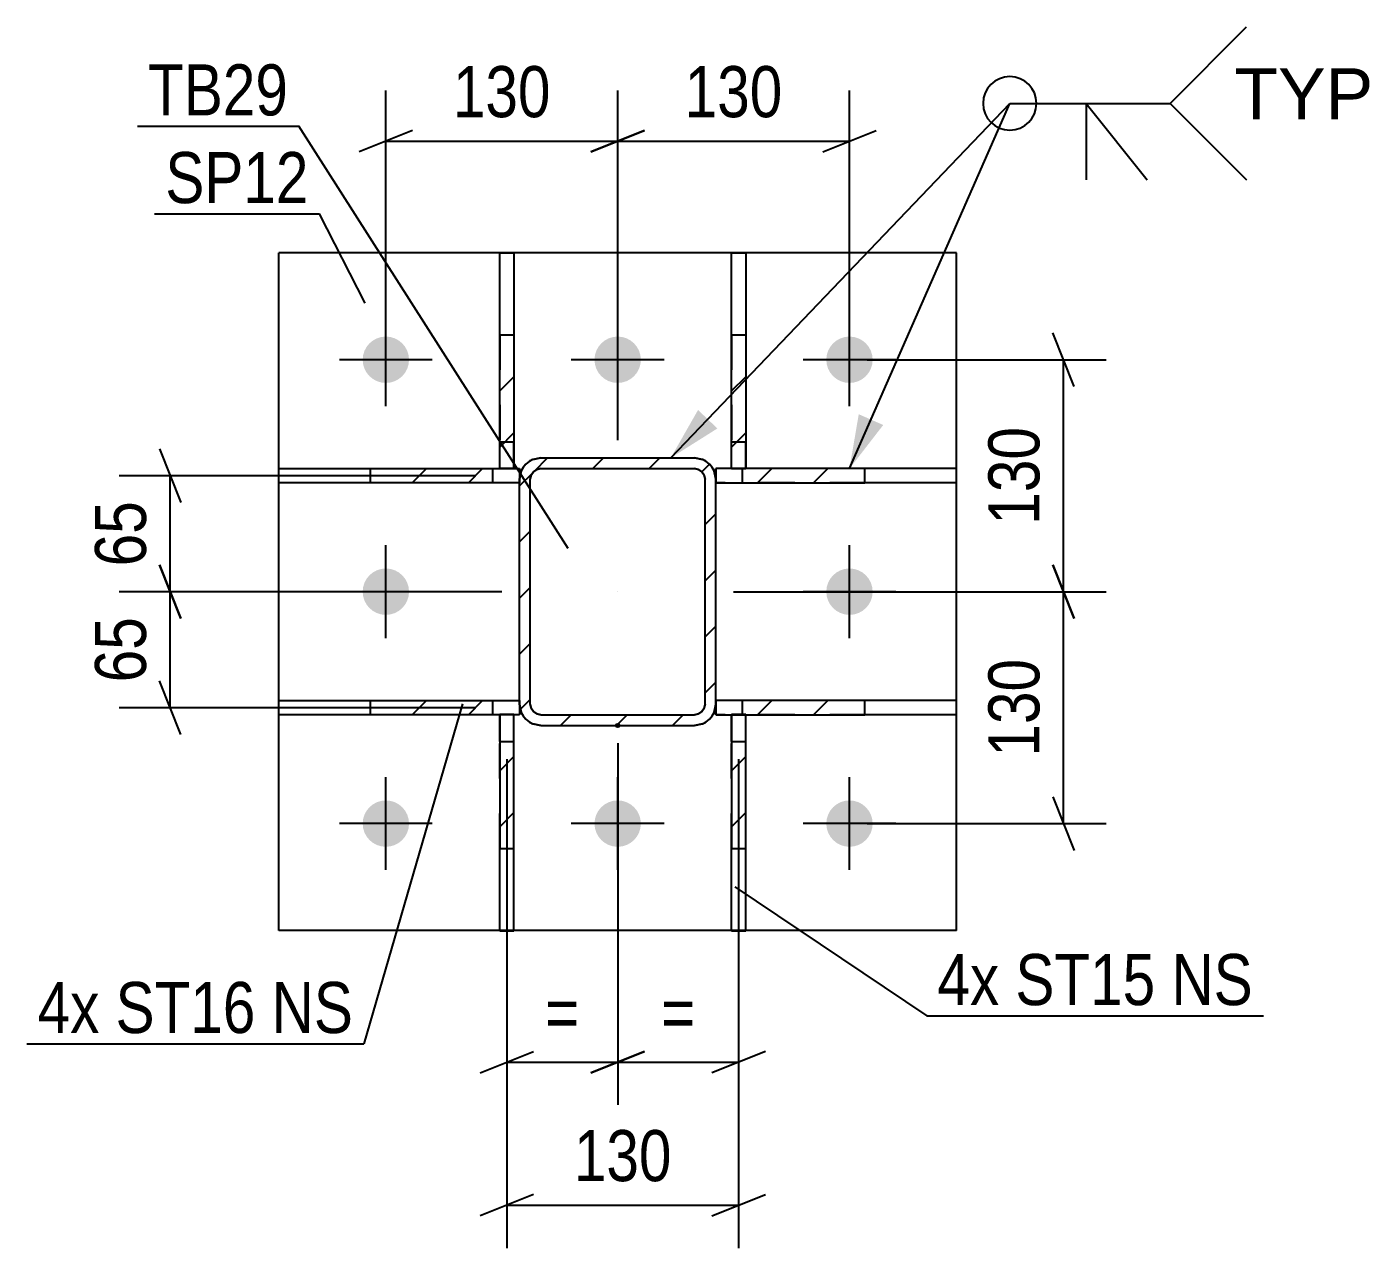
# Model space of a CAD drawing. Header units: millimetres. Extents: x 0 to 841, y 0 to 594.
# Drawn here: x 265.9 to 341.4, y 116.6 to 185.1 of the extents above; entities that cross this region are included whole.
import ezdxf

# ---------------------------------------------------------------- set-up
doc = ezdxf.new("R2010")
doc.units = ezdxf.units.MM
doc.linetypes.add('DXK_LINE_DOT2', pattern=[3.9198, 1.9599, -1.9599])
doc.linetypes.add('DXK_LINE_DOT3', pattern=[5.9187, 2.979, -0.9799, 0.9799, -0.9799])
doc.styles.add('Arial', font='ARIAL.TTF', dxfattribs={"height": 0.2})
doc.styles.add('Arial Narrow', font='ARIALN.TTF', dxfattribs={"height": 0.2})

# ---------------------------------------------------------------- blocks, each defined once
blk = doc.blocks.new('Bolt-283133210-6745 - 6716')
at = {"linetype": 'Continuous'}
for points in [[(284.73, 166.434, -1), (287.33, 166.434, -1)], [(297.73, 166.434, -1), (300.33, 166.434, -1)], [(310.73, 166.434, -1), (313.33, 166.434, -1)], [(284.73, 153.434, -1), (287.33, 153.434, -1)], [(310.73, 153.434, -1), (313.33, 153.434, -1)], [(284.73, 140.434, -1), (287.33, 140.434, -1)], [(297.73, 140.434, -1), (300.33, 140.434, -1)], [(310.73, 140.434, -1), (313.33, 140.434, -1)]]:
    blk.add_hatch(color=1, dxfattribs=at).paths.add_polyline_path(points)
at = {"color": 1, "linetype": 'Continuous'}
for p, q in [((286.03, 163.834), (286.03, 169.034)), ((299.03, 163.834), (299.03, 169.034)), ((312.03, 163.834), (312.03, 169.034)), ((288.63, 166.434), (283.43, 166.434)), ((301.63, 166.434), (296.43, 166.434)), ((314.63, 166.434), (309.43, 166.434)), ((286.03, 150.834), (286.03, 156.034)), ((312.03, 150.834), (312.03, 156.034)), ((288.63, 153.434), (283.43, 153.434)), ((314.63, 153.434), (309.43, 153.434)), ((286.03, 137.834), (286.03, 143.034)), ((299.03, 137.834), (299.03, 143.034)), ((312.03, 137.834), (312.03, 143.034)), ((288.63, 140.434), (283.43, 140.434)), ((301.63, 140.434), (296.43, 140.434)), ((314.63, 140.434), (309.43, 140.434))]:
    blk.add_line(p, q, dxfattribs=at)
blk = doc.blocks.new('Part-283133210-6806 - 6716')
at = {"linetype": 'Continuous'}
h = blk.add_hatch(dxfattribs=at)
h.set_pattern_fill('', scale=0.7, style=0, pattern_type=0)
h.set_pattern_definition([(45, (304.5308, 147.3318), (-1.57154, 1.57154), [])])
h.paths.add_polyline_path([(312.89, 147.332), (304.531, 147.332), (304.531, 146.532), (312.89, 146.532)])
at = {"color": 7, "linetype": 'DXK_LINE_DOT2'}
for p, q in [((304.531, 146.532), (304.531, 147.332)), ((312.89, 147.332), (304.531, 147.332)), ((306.031, 146.532), (306.031, 147.332)), ((312.89, 146.532), (304.531, 146.532))]:
    blk.add_line(p, q, dxfattribs=at)
at = {"color": 2, "linetype": 'Continuous'}
for p, q in [((312.89, 147.332), (304.531, 147.332)), ((304.531, 147.332), (304.531, 146.532)), ((318.03, 147.332), (312.89, 147.332)), ((312.89, 146.532), (312.89, 147.332)), ((318.03, 146.532), (318.03, 147.332)), ((304.531, 146.532), (312.89, 146.532)), ((318.03, 146.532), (312.89, 146.532))]:
    blk.add_line(p, q, dxfattribs=at)
blk = doc.blocks.new('Part-283133210-6811 - 6716')
at = {"linetype": 'Continuous'}
h = blk.add_hatch(dxfattribs=at)
h.set_pattern_fill('', scale=0.7, style=0, pattern_type=0)
h.set_pattern_definition([(45, (304.5308, 160.3318), (-1.57154, 1.57154), [])])
h.paths.add_polyline_path([(312.89, 160.332), (304.531, 160.332), (304.531, 159.532), (312.89, 159.532)])
at = {"color": 7, "linetype": 'DXK_LINE_DOT2'}
for p, q in [((304.531, 159.532), (304.531, 160.332)), ((312.89, 160.332), (304.531, 160.332)), ((306.031, 159.532), (306.031, 160.332)), ((312.89, 159.532), (304.531, 159.532))]:
    blk.add_line(p, q, dxfattribs=at)
at = {"color": 2, "linetype": 'Continuous'}
for p, q in [((312.89, 160.332), (304.531, 160.332)), ((304.531, 160.332), (304.531, 159.532)), ((318.03, 160.332), (312.89, 160.332)), ((312.89, 159.532), (312.89, 160.332)), ((318.03, 159.532), (318.03, 160.332)), ((304.531, 159.532), (312.89, 159.532)), ((318.03, 159.532), (312.89, 159.532))]:
    blk.add_line(p, q, dxfattribs=at)
blk = doc.blocks.new('Part-283133210-6787 - 6716')
at = {"color": 2, "linetype": 'Continuous'}
for p, q in [((280.03, 134.434), (280.03, 172.434)), ((318.03, 172.434), (280.03, 172.434)), ((318.03, 134.434), (318.03, 172.434)), ((318.03, 134.434), (280.03, 134.434))]:
    blk.add_line(p, q, dxfattribs=at)
blk = doc.blocks.new('Part-283133210-6792 - 6716')
at = {"linetype": 'Continuous'}
h = blk.add_hatch(dxfattribs=at)
h.set_pattern_fill('', scale=0.7, style=0, pattern_type=0)
h.set_pattern_definition([(45, (305.414, 167.8286), (-1.57154, 1.57154), [])])
h.paths.add_polyline_path([(306.214, 167.829), (305.414, 167.829), (305.414, 160.342), (306.214, 160.342)])
at = {"color": 2, "linetype": 'Continuous'}
for p, q in [((305.414, 167.829), (305.414, 172.432)), ((305.414, 172.432), (306.214, 172.432)), ((306.214, 172.432), (306.214, 167.829)), ((305.414, 160.342), (305.414, 167.829)), ((305.414, 167.829), (306.214, 167.829)), ((306.214, 167.829), (306.214, 160.342)), ((306.214, 160.342), (305.414, 160.342))]:
    blk.add_line(p, q, dxfattribs=at)
at = {"color": 7, "linetype": 'DXK_LINE_DOT2'}
for p, q in [((305.414, 167.829), (305.414, 160.342)), ((306.214, 167.829), (306.214, 161.842)), ((305.414, 161.842), (306.214, 161.842)), ((306.214, 160.342), (306.214, 161.842)), ((305.414, 160.342), (306.214, 160.342))]:
    blk.add_line(p, q, dxfattribs=at)
blk = doc.blocks.new('Part-283133210-6797 - 6716')
at = {"linetype": 'Continuous'}
h = blk.add_hatch(dxfattribs=at)
h.set_pattern_fill('', scale=0.7, style=0, pattern_type=0)
h.set_pattern_definition([(45, (292.4147, 167.8286), (-1.57154, 1.57154), [])])
h.paths.add_polyline_path([(293.215, 167.829), (292.415, 167.829), (292.414, 160.342), (293.214, 160.342)])
at = {"color": 2, "linetype": 'Continuous'}
for p, q in [((292.415, 167.829), (292.415, 172.432)), ((292.415, 172.432), (293.215, 172.432)), ((293.215, 172.432), (293.215, 167.829)), ((292.414, 160.342), (292.415, 167.829)), ((292.415, 167.829), (293.215, 167.829)), ((293.215, 167.829), (293.214, 160.342)), ((293.214, 160.342), (292.414, 160.342))]:
    blk.add_line(p, q, dxfattribs=at)
at = {"color": 7, "linetype": 'DXK_LINE_DOT2'}
for p, q in [((292.415, 167.829), (292.414, 160.342)), ((293.215, 167.829), (293.215, 161.842)), ((292.415, 161.842), (293.215, 161.842)), ((293.214, 160.342), (293.215, 161.842)), ((292.414, 160.342), (293.214, 160.342))]:
    blk.add_line(p, q, dxfattribs=at)
blk = doc.blocks.new('Part-283133210-6816 - 6716')
at = {"linetype": 'Continuous'}
h = blk.add_hatch(dxfattribs=at)
h.set_pattern_fill('', scale=0.7, style=0, pattern_type=0)
h.set_pattern_definition([(45, (285.171, 147.3318), (-1.57154, 1.57154), [])])
h.paths.add_polyline_path([(293.53, 147.332), (285.171, 147.332), (285.171, 146.532), (293.53, 146.532)])
at = {"color": 2, "linetype": 'Continuous'}
for p, q in [((280.03, 146.532), (280.03, 147.332)), ((280.03, 147.332), (285.171, 147.332)), ((285.171, 147.332), (293.53, 147.332)), ((285.171, 146.532), (285.171, 147.332)), ((293.53, 147.332), (293.53, 146.532)), ((285.171, 146.532), (280.03, 146.532)), ((293.53, 146.532), (285.171, 146.532))]:
    blk.add_line(p, q, dxfattribs=at)
at = {"color": 7, "linetype": 'DXK_LINE_DOT2'}
for p, q in [((285.171, 147.332), (293.53, 147.332)), ((292.03, 146.532), (292.03, 147.332)), ((293.53, 147.332), (293.53, 146.532)), ((293.53, 146.532), (285.171, 146.532))]:
    blk.add_line(p, q, dxfattribs=at)
blk = doc.blocks.new('Part-283133210-6821 - 6716')
at = {"linetype": 'Continuous'}
h = blk.add_hatch(dxfattribs=at)
h.set_pattern_fill('', scale=0.7, style=0, pattern_type=0)
h.set_pattern_definition([(45, (285.171, 160.3318), (-1.57154, 1.57154), [])])
h.paths.add_polyline_path([(293.53, 160.332), (285.171, 160.332), (285.171, 159.532), (293.53, 159.532)])
at = {"color": 2, "linetype": 'Continuous'}
for p, q in [((280.03, 159.532), (280.03, 160.332)), ((280.03, 160.332), (285.171, 160.332)), ((285.171, 160.332), (293.53, 160.332)), ((285.171, 159.532), (285.171, 160.332)), ((293.53, 160.332), (293.53, 159.532)), ((285.171, 159.532), (280.03, 159.532)), ((293.53, 159.532), (285.171, 159.532))]:
    blk.add_line(p, q, dxfattribs=at)
at = {"color": 7, "linetype": 'DXK_LINE_DOT2'}
for p, q in [((285.171, 160.332), (293.53, 160.332)), ((292.03, 159.532), (292.03, 160.332)), ((293.53, 160.332), (293.53, 159.532)), ((293.53, 159.532), (285.171, 159.532))]:
    blk.add_line(p, q, dxfattribs=at)
blk = doc.blocks.new('Part-283133210-6826 - 6716')
at = {"linetype": 'Continuous'}
h = blk.add_hatch(dxfattribs=at)
h.set_pattern_fill('', scale=0.7, style=0, pattern_type=0)
h.set_pattern_definition([(45, (305.4147, 146.5419), (-1.57154, 1.57154), [])])
h.paths.add_polyline_path([(306.215, 146.542), (305.415, 146.542), (305.414, 139.043), (306.214, 139.043)])
at = {"color": 2, "linetype": 'Continuous'}
for p, q in [((305.415, 146.542), (305.414, 139.043)), ((306.215, 146.542), (305.415, 146.542)), ((306.214, 139.043), (306.215, 146.542)), ((305.414, 134.432), (305.414, 139.043)), ((305.414, 139.043), (306.214, 139.043)), ((306.214, 134.432), (306.214, 139.043)), ((305.414, 134.432), (306.214, 134.432))]:
    blk.add_line(p, q, dxfattribs=at)
at = {"color": 7, "linetype": 'DXK_LINE_DOT2'}
for p, q in [((305.415, 145.042), (305.415, 146.542)), ((306.215, 146.542), (305.415, 146.542)), ((306.214, 139.043), (306.215, 146.542)), ((305.414, 139.043), (305.415, 145.042)), ((305.415, 145.042), (306.215, 145.042))]:
    blk.add_line(p, q, dxfattribs=at)
blk = doc.blocks.new('Part-283133210-6831 - 6716')
at = {"linetype": 'Continuous'}
h = blk.add_hatch(dxfattribs=at)
h.set_pattern_fill('', scale=0.7, style=0, pattern_type=0)
h.set_pattern_definition([(45, (292.4152, 146.5419), (-1.57154, 1.57154), [])])
h.paths.add_polyline_path([(293.215, 146.542), (292.415, 146.542), (292.415, 139.043), (293.215, 139.043)])
at = {"color": 7, "linetype": 'DXK_LINE_DOT2'}
for p, q in [((292.415, 145.042), (292.415, 146.542)), ((293.215, 146.542), (292.415, 146.542)), ((293.215, 139.043), (293.215, 146.542)), ((292.415, 145.042), (293.215, 145.042)), ((292.415, 139.043), (292.415, 145.042))]:
    blk.add_line(p, q, dxfattribs=at)
at = {"color": 2, "linetype": 'Continuous'}
for p, q in [((293.215, 146.542), (292.415, 146.542)), ((292.415, 146.542), (292.415, 139.043)), ((293.215, 139.043), (293.215, 146.542)), ((292.415, 134.432), (292.415, 139.043)), ((292.415, 139.043), (293.215, 139.043)), ((293.215, 134.432), (293.215, 139.043)), ((292.415, 134.432), (293.215, 134.432))]:
    blk.add_line(p, q, dxfattribs=at)
blk = doc.blocks.new('Part-283133210-6840 - 6716')
at = {"linetype": 'Continuous'}
h = blk.add_hatch(dxfattribs=at)
h.set_pattern_fill('', scale=0.7, style=0, pattern_type=0)
h.set_pattern_definition([(45, (304.1786, 160.5822), (-1.57154, 1.57154), [])])
h.paths.add_polyline_path([(304.439, 160.193), (304.179, 160.582), (303.789, 160.842), (303.33, 160.934), (294.73, 160.934), (294.271, 160.842), (293.882, 160.582), (293.621, 160.193), (293.53, 159.734), (293.53, 147.134), (293.621, 146.674), (293.882, 146.285), (294.271, 146.025), (294.73, 145.934), (303.33, 145.934), (303.789, 146.025), (304.179, 146.285), (304.439, 146.674), (304.53, 147.134), (304.53, 159.734)])
h.paths.add_polyline_path([(303.93, 147.134), (303.884, 146.904), (303.754, 146.709), (303.56, 146.579), (303.33, 146.534), (294.73, 146.534), (294.501, 146.579), (294.306, 146.709), (294.176, 146.904), (294.13, 147.134), (294.13, 159.734), (294.176, 159.963), (294.306, 160.158), (294.501, 160.288), (294.73, 160.334), (303.33, 160.334), (303.56, 160.288), (303.754, 160.158), (303.884, 159.963), (303.93, 159.734)])
blk.add_hatch(color=30, dxfattribs=at).paths.add_polyline_path([(299.03, 145.834, -1), (299.03, 146.034, -1)])
at = {"color": 7, "linetype": 'DXK_LINE_DOT2'}
for p, q in [((294.271, 160.842), (294.73, 160.934)), ((294.73, 160.934), (303.33, 160.934)), ((303.33, 160.934), (303.789, 160.842)), ((293.53, 159.734), (293.621, 160.193)), ((294.306, 160.158), (294.176, 159.963)), ((294.501, 160.288), (294.306, 160.158)), ((294.73, 160.334), (294.501, 160.288)), ((294.73, 160.334), (303.33, 160.334)), ((303.56, 160.288), (303.33, 160.334)), ((303.754, 160.158), (303.56, 160.288)), ((303.884, 159.963), (303.754, 160.158)), ((304.439, 160.193), (304.53, 159.734)), ((293.53, 147.134), (293.53, 159.734)), ((294.176, 159.963), (294.13, 159.734)), ((294.13, 147.134), (294.13, 159.734)), ((303.93, 159.734), (303.884, 159.963)), ((303.93, 147.134), (303.93, 159.734)), ((304.53, 147.134), (304.53, 159.734)), ((293.621, 146.674), (293.53, 147.134)), ((294.13, 147.134), (294.176, 146.904)), ((294.176, 146.904), (294.306, 146.709)), ((294.306, 146.709), (294.501, 146.579)), ((294.501, 146.579), (294.73, 146.534)), ((294.73, 146.534), (303.33, 146.534)), ((303.33, 146.534), (303.56, 146.579)), ((303.56, 146.579), (303.754, 146.709)), ((303.754, 146.709), (303.884, 146.904)), ((303.884, 146.904), (303.93, 147.134)), ((304.53, 147.134), (304.439, 146.674)), ((294.73, 145.934), (294.271, 146.025)), ((294.73, 145.934), (303.33, 145.934)), ((303.789, 146.025), (303.33, 145.934))]:
    blk.add_line(p, q, dxfattribs=at)
at = {"color": 2, "linetype": 'Continuous'}
for p, q in [((294.73, 160.934), (294.271, 160.842)), ((294.73, 160.934), (303.33, 160.934)), ((303.789, 160.842), (303.33, 160.934)), ((293.621, 160.193), (293.53, 159.734)), ((294.176, 159.963), (294.306, 160.158)), ((294.306, 160.158), (294.501, 160.288)), ((294.501, 160.288), (294.73, 160.334)), ((294.73, 160.334), (303.33, 160.334)), ((303.33, 160.334), (303.56, 160.288)), ((303.56, 160.288), (303.754, 160.158)), ((303.754, 160.158), (303.884, 159.963)), ((304.53, 159.734), (304.439, 160.193)), ((293.53, 147.134), (293.53, 159.734)), ((294.13, 159.734), (294.176, 159.963)), ((294.13, 147.134), (294.13, 159.734)), ((303.884, 159.963), (303.93, 159.734)), ((303.93, 147.134), (303.93, 159.734)), ((304.53, 147.134), (304.53, 159.734)), ((293.53, 147.134), (293.621, 146.674)), ((294.176, 146.904), (294.13, 147.134)), ((294.306, 146.709), (294.176, 146.904)), ((294.501, 146.579), (294.306, 146.709)), ((294.73, 146.534), (294.501, 146.579)), ((294.73, 146.534), (303.33, 146.534)), ((303.56, 146.579), (303.33, 146.534)), ((303.754, 146.709), (303.56, 146.579)), ((303.884, 146.904), (303.754, 146.709)), ((303.93, 147.134), (303.884, 146.904)), ((304.439, 146.674), (304.53, 147.134)), ((294.271, 146.025), (294.73, 145.934)), ((294.73, 145.934), (303.33, 145.934)), ((303.33, 145.934), (303.789, 146.025))]:
    blk.add_line(p, q, dxfattribs=at)
at = {"color": 7, "linetype": 'DXK_LINE_DOT3'}
blk.add_line((299.03, 153.434), (299.03, 153.434), dxfattribs=at)
at = {"color": 30, "linetype": 'DXK_LINE_DOT3'}
blk.add_line((299.03, 145.934), (299.03, 145.934), dxfattribs=at)
at = {"color": 30, "linetype": 'Continuous'}
blk.add_circle((299.03, 145.934), 0.1, dxfattribs=at)
at = {"color": 7, "linetype": 'DXK_LINE_DOT2'}
for centre, start, end in [((294.73, 159.734), 112.50001, 157.50001), ((303.33, 159.734), 22.50001, 67.50001), ((294.73, 147.134), 202.50001, 247.50001), ((303.33, 147.134), 292.50001, 337.50001)]:
    blk.add_arc(centre, 1.2, start, end, dxfattribs=at)
at = {"color": 2, "linetype": 'Continuous'}
for centre, start, end in [((294.73, 159.734), 112.50001, 157.50001), ((303.33, 159.734), 22.50001, 67.50001), ((294.73, 147.134), 202.50001, 247.50001), ((303.33, 147.134), 292.50001, 337.50001)]:
    blk.add_arc(centre, 1.2, start, end, dxfattribs=at)
blk = doc.blocks.new('StraightDimension-283133210-6982 - 6716')
at = {"color": 7, "linetype": 'Continuous'}
for p, q in [((273.329, 154.934), (274.529, 151.934)), ((292.53, 153.434), (271.079, 153.434)), ((273.929, 146.932), (273.929, 153.434)), ((274.529, 145.432), (273.329, 148.432)), ((291.03, 146.932), (271.079, 146.932))]:
    blk.add_line(p, q, dxfattribs=at)
at = {"color": 0}
blk.add_wipeout([(273.179, 152.611), (268.979, 152.611), (268.979, 147.755), (273.179, 147.755)], dxfattribs=at)
at = {"color": 3, "style": 'Arial Narrow'}
blk.add_text('65', height=2.8633, rotation=90.00021, dxfattribs=at).set_placement((272.579, 148.355))
blk = doc.blocks.new('StraightDimension-283133210-6944 - 6716')
at = {"color": 7, "linetype": 'Continuous'}
for p, q in [((286.03, 167.434), (286.03, 181.531)), ((299.03, 161.934), (299.03, 181.531)), ((287.53, 179.281), (284.53, 178.081)), ((297.53, 178.081), (300.53, 179.281)), ((286.03, 178.681), (299.03, 178.681))]:
    blk.add_line(p, q, dxfattribs=at)
at = {"color": 0}
blk.add_wipeout([(295.872, 179.431), (295.872, 183.631), (289.188, 183.631), (289.188, 179.431)], dxfattribs=at)
at = {"color": 3, "style": 'Arial Narrow'}
blk.add_text('130', height=2.8633, dxfattribs=at).set_placement((289.788, 180.031))
blk = doc.blocks.new('StraightDimension-283133210-6963 - 6716')
at = {"color": 7, "linetype": 'Continuous'}
for p, q in [((299.03, 144.934), (299.03, 124.667)), ((292.815, 144.042), (292.815, 124.667)), ((291.315, 126.467), (294.315, 127.667)), ((300.53, 127.667), (297.53, 126.467)), ((292.815, 127.067), (299.03, 127.067))]:
    blk.add_line(p, q, dxfattribs=at)
at = {"color": 0}
blk.add_wipeout([(297.482, 127.817), (297.482, 132.017), (294.363, 132.017), (294.363, 127.817)], dxfattribs=at)
at = {"color": 3, "style": 'Arial Narrow'}
blk.add_text('=', height=2.863, dxfattribs=at).set_placement((294.963, 128.417))
blk = doc.blocks.new('StraightDimension-283133210-12779 - 6716')
at = {"color": 7, "linetype": 'Continuous'}
for p, q in [((292.815, 144.042), (292.815, 116.642)), ((305.815, 144.042), (305.815, 116.642)), ((294.315, 119.642), (291.315, 118.442)), ((304.315, 118.442), (307.315, 119.642)), ((292.815, 119.042), (305.815, 119.042))]:
    blk.add_line(p, q, dxfattribs=at)
at = {"color": 0}
blk.add_wipeout([(302.657, 119.792), (302.657, 123.992), (295.973, 123.992), (295.973, 119.792)], dxfattribs=at)
at = {"color": 3, "style": 'Arial Narrow'}
blk.add_text('130', height=2.8633, dxfattribs=at).set_placement((296.573, 120.392))
blk = doc.blocks.new('StraightDimension-283133210-6923 - 6716')
at = {"color": 7, "linetype": 'Continuous'}
for p, q in [((324.63, 151.934), (323.43, 154.934)), ((305.53, 153.434), (326.43, 153.434)), ((324.03, 140.434), (324.03, 153.434)), ((323.43, 141.934), (324.63, 138.934)), ((313.03, 140.434), (326.43, 140.434))]:
    blk.add_line(p, q, dxfattribs=at)
at = {"color": 0}
blk.add_wipeout([(323.28, 150.276), (319.08, 150.276), (319.08, 143.591), (323.28, 143.591)], dxfattribs=at)
at = {"color": 3, "style": 'Arial Narrow'}
blk.add_text('130', height=2.8633, rotation=90.00021, dxfattribs=at).set_placement((322.68, 144.191))
blk = doc.blocks.new('StraightDimension-283133210-6933 - 6716')
at = {"color": 7, "linetype": 'Continuous'}
for p, q in [((324.63, 164.934), (323.43, 167.934)), ((313.03, 166.434), (326.43, 166.434)), ((324.03, 153.434), (324.03, 166.434)), ((323.43, 154.934), (324.63, 151.934)), ((305.53, 153.434), (326.43, 153.434))]:
    blk.add_line(p, q, dxfattribs=at)
at = {"color": 0}
blk.add_wipeout([(323.28, 163.276), (319.08, 163.276), (319.08, 156.591), (323.28, 156.591)], dxfattribs=at)
at = {"color": 3, "style": 'Arial Narrow'}
blk.add_text('130', height=2.8633, rotation=90.00021, dxfattribs=at).set_placement((322.68, 157.191))
blk = doc.blocks.new('StraightDimension-283133210-6953 - 6716')
at = {"color": 7, "linetype": 'Continuous'}
for p, q in [((299.03, 161.934), (299.03, 181.531)), ((312.03, 167.434), (312.03, 181.531)), ((300.53, 179.281), (297.53, 178.081)), ((310.53, 178.081), (313.53, 179.281)), ((299.03, 178.681), (312.03, 178.681))]:
    blk.add_line(p, q, dxfattribs=at)
at = {"color": 0}
blk.add_wipeout([(308.872, 179.431), (308.872, 183.631), (302.188, 183.631), (302.188, 179.431)], dxfattribs=at)
at = {"color": 3, "style": 'Arial Narrow'}
blk.add_text('130', height=2.8633, dxfattribs=at).set_placement((302.788, 180.031))
blk = doc.blocks.new('StraightDimension-283133210-6972 - 6716')
at = {"color": 7, "linetype": 'Continuous'}
for p, q in [((299.03, 144.934), (299.03, 124.667)), ((305.815, 144.042), (305.815, 124.667)), ((297.53, 126.467), (300.53, 127.667)), ((307.315, 127.667), (304.315, 126.467)), ((299.03, 127.067), (305.815, 127.067))]:
    blk.add_line(p, q, dxfattribs=at)
at = {"color": 0}
blk.add_wipeout([(303.982, 127.817), (303.982, 132.017), (300.863, 132.017), (300.863, 127.817)], dxfattribs=at)
at = {"color": 3, "style": 'Arial Narrow'}
blk.add_text('=', height=2.863, dxfattribs=at).set_placement((301.463, 128.417))
blk = doc.blocks.new('StraightDimension-283133210-6988 - 6716')
at = {"color": 7, "linetype": 'Continuous'}
for p, q in [((273.329, 161.432), (274.529, 158.432)), ((291.03, 159.932), (271.079, 159.932)), ((273.929, 153.434), (273.929, 159.932)), ((274.529, 151.934), (273.329, 154.934)), ((292.53, 153.434), (271.079, 153.434))]:
    blk.add_line(p, q, dxfattribs=at)
at = {"color": 0}
blk.add_wipeout([(273.179, 159.111), (268.979, 159.111), (268.979, 154.255), (273.179, 154.255)], dxfattribs=at)
at = {"color": 3, "style": 'Arial Narrow'}
blk.add_text('65', height=2.8633, rotation=90.00021, dxfattribs=at).set_placement((272.579, 154.855))
blk = doc.blocks.new('WeldMark-283133210-6994 - 6716')
at = {"linetype": 'Continuous'}
for points in [[(304.622, 162.583), (302.006, 160.934), (303.538, 163.62)], [(313.923, 162.778), (312.03, 160.332), (312.549, 163.38)]]:
    blk.add_hatch(color=30, dxfattribs=at).paths.add_polyline_path(points)
at = {"color": 30, "linetype": 'Continuous'}
for p, q in [((302.006, 160.934), (321.018, 180.804)), ((312.03, 160.332), (321.018, 180.804)), ((321.018, 180.804), (330.018, 180.804))]:
    blk.add_line(p, q, dxfattribs=at)
at = {"color": 3, "linetype": 'Continuous'}
for q in [(328.732, 176.518), (325.303, 176.518)]:
    blk.add_line((325.303, 180.804), q, dxfattribs=at)
for start, end in [(90, 270), (270, 90)]:
    blk.add_arc((321.018, 180.804), 1.5, start, end, dxfattribs=at)
at = {"color": 0, "linetype": 'Continuous'}
blk.add_wipeout([(341.393, 179.904), (341.393, 182.904), (333.618, 182.904), (333.618, 179.904)], dxfattribs=at)
blk.add_wipeout([(341.393, 179.904), (341.393, 182.904), (333.618, 182.904), (333.618, 179.904)], dxfattribs=at)
at = {"color": 3, "linetype": 'Continuous'}
for q in [(334.303, 185.09), (334.303, 176.518)]:
    blk.add_line((330.018, 180.804), q, dxfattribs=at)
at = {"color": 3, "linetype": 'Continuous', "style": 'Arial'}
blk.add_text('TYP', height=2.8652, dxfattribs=at).set_placement((333.618, 179.904))
blk = doc.blocks.new('Mark-283133210-6783 - 6716')
at = {"color": 30, "linetype": 'Continuous'}
for p in [(273.064, 174.614), (284.861, 169.614)]:
    blk.add_line(p, (282.303, 174.614), dxfattribs=at)
at = {"color": 0}
blk.add_wipeout([(281.703, 175.214), (281.703, 178.214), (273.664, 178.214), (273.664, 175.214)], dxfattribs=at)
blk.add_wipeout([(281.703, 175.214), (281.703, 178.214), (273.664, 178.214), (273.664, 175.214)], dxfattribs=at)
at = {"color": 3, "style": 'Arial Narrow'}
blk.add_text('SP12', height=2.8633, dxfattribs=at).set_placement((273.664, 175.214))
blk = doc.blocks.new('Mark-283133210-6836 - 6716')
at = {"color": 30, "linetype": 'Continuous'}
for p in [(272.098, 179.529), (296.259, 155.854)]:
    blk.add_line(p, (281.153, 179.529), dxfattribs=at)
at = {"color": 0}
blk.add_wipeout([(280.553, 180.129), (280.553, 183.129), (272.698, 183.129), (272.698, 180.129)], dxfattribs=at)
blk.add_wipeout([(280.553, 180.129), (280.553, 183.129), (272.698, 183.129), (272.698, 180.129)], dxfattribs=at)
at = {"color": 3, "style": 'Arial Narrow'}
blk.add_text('TB29', height=2.8633, dxfattribs=at).set_placement((272.698, 180.129))
blk = doc.blocks.new('MarkSet-283133210-7054 - 6716')
at = {"color": 30, "linetype": 'Continuous'}
for p in [(290.334, 147.142), (265.901, 128.095)]:
    blk.add_line(p, (284.791, 128.095), dxfattribs=at)
at = {"color": 0}
for points in [[(269.973, 128.695), (269.973, 131.695), (266.501, 131.695), (266.501, 128.695)], [(278.727, 128.695), (278.727, 131.695), (270.873, 131.695), (270.873, 128.695)], [(284.191, 128.695), (284.191, 131.695), (279.627, 131.695), (279.627, 128.695)]]:
    blk.add_wipeout(points, dxfattribs=at)
for points in [[(269.973, 128.695), (269.973, 131.695), (266.501, 131.695), (266.501, 128.695)], [(278.727, 128.695), (278.727, 131.695), (270.873, 131.695), (270.873, 128.695)], [(284.191, 128.695), (284.191, 131.695), (279.627, 131.695), (279.627, 128.695)]]:
    blk.add_wipeout(points, dxfattribs=at)
at = {"color": 3, "style": 'Arial Narrow'}
for s, p in [('4x', (266.501, 128.695)), ('ST16', (270.873, 128.695)), ('NS', (279.627, 128.695))]:
    blk.add_text(s, height=2.8633, dxfattribs=at).set_placement(p)
blk = doc.blocks.new('MarkSet-283133210-7084 - 6716')
at = {"color": 30, "linetype": 'Continuous'}
for p, q in [((305.604, 136.888), (316.362, 129.66)), ((316.362, 129.66), (335.253, 129.66))]:
    blk.add_line(p, q, dxfattribs=at)
at = {"color": 0}
for points in [[(320.434, 130.26), (320.434, 133.26), (316.962, 133.26), (316.962, 130.26)], [(329.188, 130.26), (329.188, 133.26), (321.334, 133.26), (321.334, 130.26)], [(334.653, 130.26), (334.653, 133.26), (330.088, 133.26), (330.088, 130.26)]]:
    blk.add_wipeout(points, dxfattribs=at)
for points in [[(320.434, 130.26), (320.434, 133.26), (316.962, 133.26), (316.962, 130.26)], [(329.188, 130.26), (329.188, 133.26), (321.334, 133.26), (321.334, 130.26)], [(334.653, 130.26), (334.653, 133.26), (330.088, 133.26), (330.088, 130.26)]]:
    blk.add_wipeout(points, dxfattribs=at)
at = {"color": 3, "style": 'Arial Narrow'}
for s, p in [('4x', (316.962, 130.26)), ('ST15', (321.334, 130.26)), ('NS', (330.088, 130.26))]:
    blk.add_text(s, height=2.8633, dxfattribs=at).set_placement(p)

msp = doc.modelspace()

# ---------------------------------------------------------------- block references
for name in ['Part-283133210-6787 - 6716', 'Part-283133210-6797 - 6716', 'Part-283133210-6792 - 6716', 'Bolt-283133210-6745 - 6716', 'Part-283133210-6840 - 6716', 'Part-283133210-6821 - 6716', 'Part-283133210-6811 - 6716', 'Part-283133210-6816 - 6716', 'Part-283133210-6806 - 6716', 'Part-283133210-6831 - 6716', 'Part-283133210-6826 - 6716']:
    msp.add_blockref(name, (0, 0))

# ---------------------------------------------------------------- next in the draw order: block references
for name in ['StraightDimension-283133210-6944 - 6716', 'StraightDimension-283133210-6982 - 6716', 'StraightDimension-283133210-6963 - 6716']:
    msp.add_blockref(name, (0, 0))

# ---------------------------------------------------------------- next in the draw order: block references
for name in ['Mark-283133210-6783 - 6716', 'StraightDimension-283133210-6988 - 6716', 'MarkSet-283133210-7054 - 6716', 'StraightDimension-283133210-12779 - 6716']:
    msp.add_blockref(name, (0, 0))

# ---------------------------------------------------------------- next in the draw order: block references
for name in ['Mark-283133210-6836 - 6716', 'StraightDimension-283133210-6923 - 6716']:
    msp.add_blockref(name, (0, 0))

# ---------------------------------------------------------------- next in the draw order: block references
for name in ['StraightDimension-283133210-6933 - 6716', 'StraightDimension-283133210-6972 - 6716']:
    msp.add_blockref(name, (0, 0))

# ---------------------------------------------------------------- next in the draw order: block references
for name in ['StraightDimension-283133210-6953 - 6716', 'MarkSet-283133210-7084 - 6716']:
    msp.add_blockref(name, (0, 0))

# ---------------------------------------------------------------- next in the draw order: block references
msp.add_blockref('WeldMark-283133210-6994 - 6716', (0, 0))

doc.saveas('drawing.dxf')
